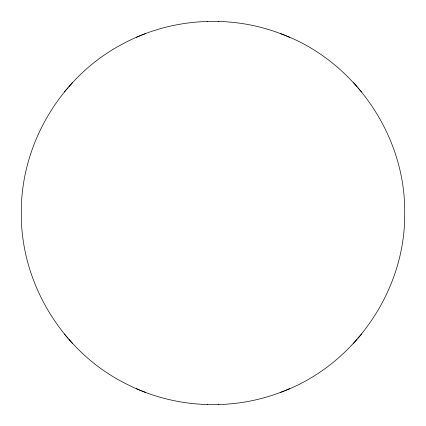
<?xml version="1.0" encoding="UTF-8"?>
<svg xmlns="http://www.w3.org/2000/svg" width="426" height="426" viewBox="0 0 426 426"><rect width="100%" height="100%" fill="white"/><g stroke="black" fill="none" stroke-linecap="round" stroke-linejoin="round"><path stroke-width="0.64" d="M284.525 35.225C232.564 13.893 171.236 17.386 121.969 44.336C60.891 76.579 20.709 143.919 21.3 213C20.645 283.838 63.016 352.733 126.543 384.05C174.98 408.853 234.167 411.425 284.525 390.775M280.564 392.373C353.809 365.806 405.674 290.958 404.7 213C405.674 135.042 353.809 60.194 280.564 33.627M64.358 91.941L67.99 87.783M68.911 86.696L72.431 82.66M353.569 343.34L357.089 339.304M358.01 338.217L361.642 334.059M136.309 37.323L140.553 35.608M141.475 35.225L145.436 33.627M285.447 390.392L289.691 388.677M218.224 21.438L218.602 21.428M207.398 404.572L207.776 404.562M207.398 21.428L207.776 21.438M218.224 404.562L218.602 404.572M285.447 35.608L289.691 37.323M136.309 388.677L140.553 390.392M141.475 390.775L145.436 392.373M353.569 82.66L357.089 86.696M358.01 87.783L361.642 91.941M64.358 334.059L67.99 338.217M68.911 339.304L72.431 343.34"/></g></svg>
